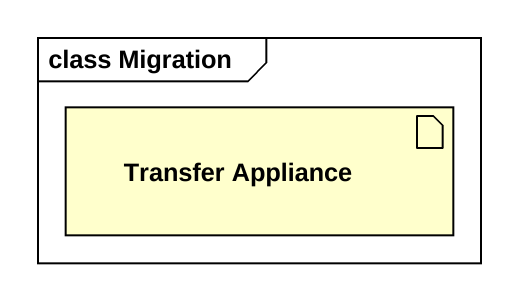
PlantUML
@startuml
mainframe class Migration
artifact "Transfer Appliance" as Transfer_Appliance
@enduml
